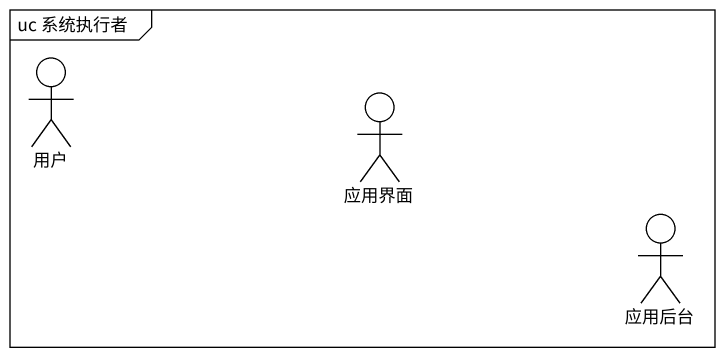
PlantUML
@startuml
mainframe uc 系统执行者
actor 用户
actor 应用界面
actor 应用后台
@enduml
